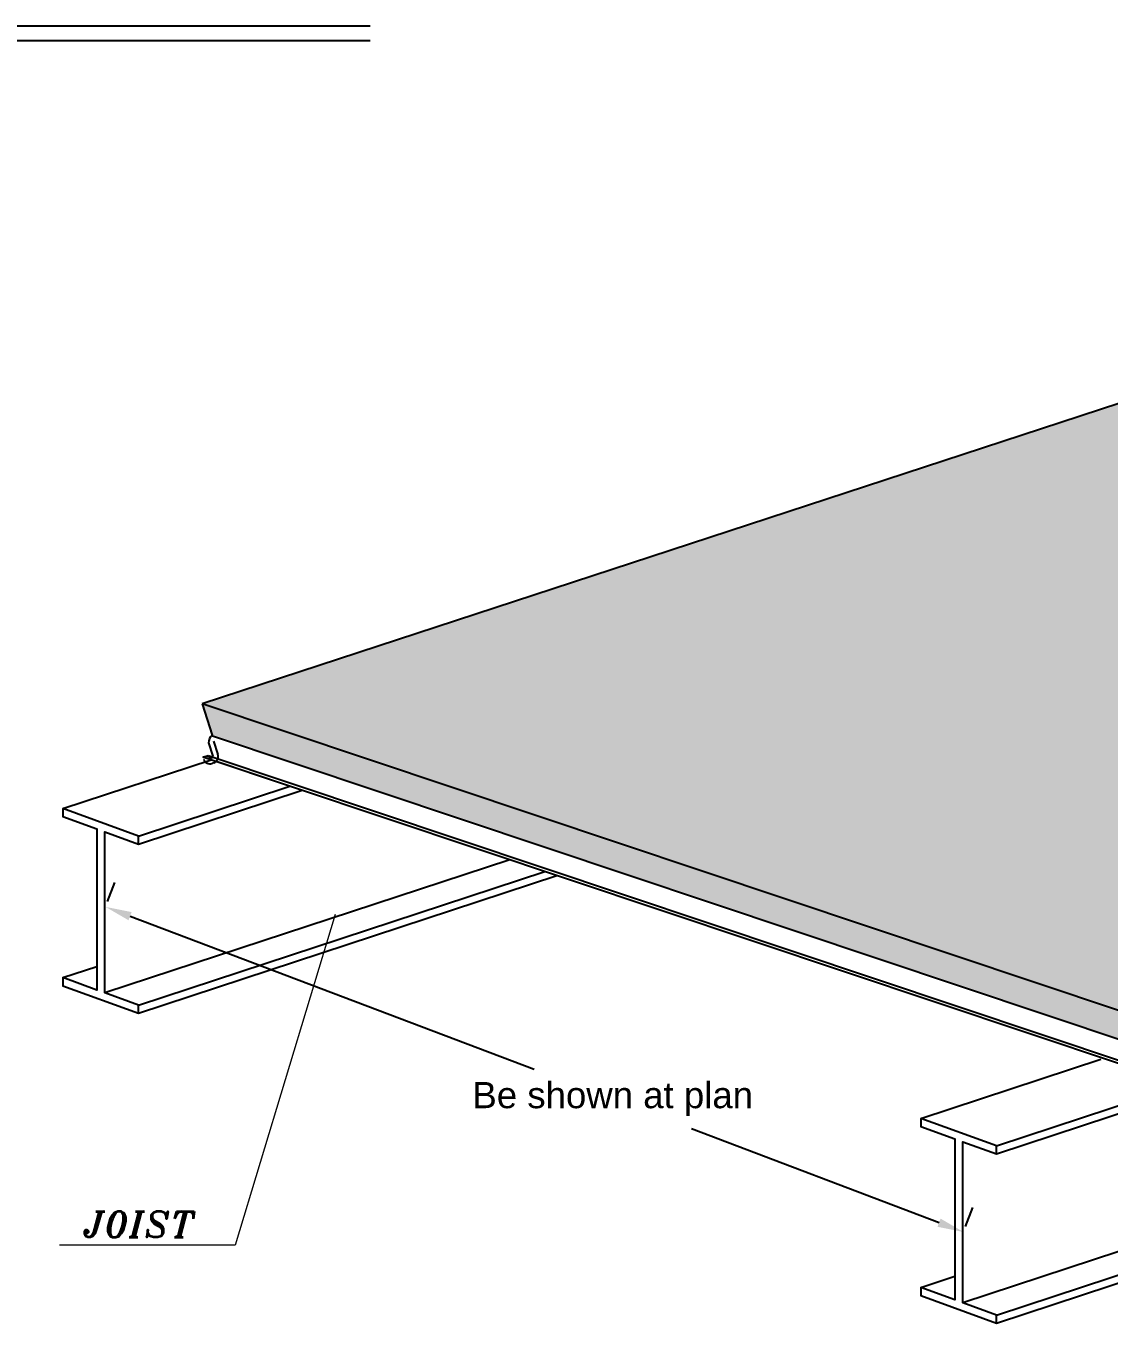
# Model space of a CAD drawing. Header units: inches. Extents: x 460503 to 460688, y 47570 to 48852.
# Drawn here: x 460568.38 to 460575.82, y 47668.58 to 47677.49 of the extents above; entities that cross this region are included whole.
import ezdxf
from ezdxf.enums import TextEntityAlignment as Align

# ---------------------------------------------------------------- set-up
doc = ezdxf.new("R2010")
doc.units = ezdxf.units.IN
doc.header["$MEASUREMENT"] = 0
doc.linetypes.add('HIDDEN', pattern=[0.375, 0.25, -0.125])
doc.layers.add('27', color=122, linetype='Continuous', lineweight=25)
doc.layers.add('30', color=86, linetype='Continuous', lineweight=18)
for name, color, linetype in [('8', 1, 'HIDDEN'), ('9', 9, 'Continuous'), ('DIMLINES', 4, 'Continuous')]:
    doc.layers.add(name, color=color, linetype=linetype)
doc.styles.add('ITALICT', font='italict')
doc.styles.get("Standard").update_dxf_attribs({"font": 'arial.ttf'})
doc.dimstyles.get("Standard").update_dxf_attribs({"dimtxt": 0.18, "dimasz": 0.18, "dimexe": 0.18, "dimexo": 0.0625, "dimgap": 0.09, "dimtad": 0, "dimtih": 1, "dimtoh": 1, "dimdec": 4, "dimzin": 0, "dimdsep": 46, "dimtxsty": 'Standard', "dimcen": 0.09, "dimadec": 0, "dimazin": 0, "dimtfac": 1, "dimtdec": 4, "dimtofl": 0, "dimtmove": 0, "dimatfit": 3, "dimfxl": 1, "dimtolj": 1, "dimtzin": 0, "dimarcsym": 0})

# ---------------------------------------------------------------- blocks, each defined once
blk = doc.blocks.new('*D534')
at = {"layer": 'Defpoints', "color": 0, "transparency": 16777216}
for p in [(460568.9186, 47671.4163), (460568.9268, 47671.4377), (460574.8159, 47669.182)]:
    blk.add_point(p, dxfattribs=at)
at = {"layer": 'DIMLINES', "color": 0, "lineweight": -2, "transparency": 16777216}
for p, q in [((460568.9408, 47671.4747), (460568.9905, 47671.6061)), ((460569.0951, 47671.374), (460571.8717, 47670.3219)), ((460574.6557, 47669.2672), (460572.9538, 47669.912)), ((460574.838, 47669.2404), (460574.8878, 47669.3717))]:
    blk.add_line(p, q, dxfattribs=at)
at = {"layer": 'DIMLINES', "color": 0, "transparency": 16777216}
for points in [[(460569.1057, 47671.402), (460569.0844, 47671.3459), (460568.9268, 47671.4377)], [(460574.6663, 47669.2952), (460574.6451, 47669.2391), (460574.824, 47669.2034)]]:
    blk.add_solid(points, dxfattribs=at)
at = {"layer": 'DIMLINES', "color": 0, "transparency": 16777216, "insert": (460572.4128, 47670.117), "char_height": 0.18, "attachment_point": 5}
blk.add_mtext('\\A1;Be shown at plan', dxfattribs=at)

msp = doc.modelspace()

# ---------------------------------------------------------------- hatches: boundary and pattern name
msp.add_hatch(color=252).paths.add_polyline_path([(460569.59009022, 47672.83271084), (460575.88924879, 47670.72477864), (460577.26624779, 47671.17576584), (460577.1041552, 47672.09675693), (460578.22348459, 47673.06979435), (460577.73097996, 47673.84151394), (460578.51451039, 47674.09875358), (460579.21072871, 47675.30486306), (460578.18566619, 47675.64788702)])
at = {"layer": '8'}
h = msp.add_hatch(dxfattribs=at)
h.set_pattern_fill('AR-CONC', color=256, scale=0.05, style=0)
h.set_pattern_definition([(50, (461603.14184, 47485.59177), (0.35863009, -0.03137607), [0.0375, -0.4125]), (355, (461603.14184, 47485.59177), (-0.06937567, 0.37609607), [0.03, -0.33]), (100.451444, (461603.17173, 47485.58916), (0.28925442, 0.34472), [0.0318701, -0.35057106]), (46.1842, (461603.14184, 47485.69177), (0.53362067, -0.08275964), [0.05625, -0.61875]), (96.635635, (461603.1863, 47485.6849), (0.46733097, 0.4870593), [0.04780517, -0.52585688]), (351.184164, (461603.14184, 47485.6918), (0.46733097, 0.4870593), [0.045, -0.495]), (21, (461603.19184, 47485.66677), (0.29845353, -0.201309445), [0.0375, -0.4125]), (326, (461603.19184, 47485.66677), (0.12165767, 0.36257502), [0.03, -0.33]), (71.451445, (461603.2167, 47485.65), (0.42011119, 0.16126558), [0.0318701, -0.35057106]), (37.5, (461603.14184, 47485.59177), (0.006079928, 0.166446927), [0, -0.326, 0, -0.335, 0, -0.33125]), (7.5, (461603.14184, 47485.59177), (0.13153477, 0.197205856), [0, -0.191, 0, -0.3185, 0, -0.12625]), (327.5, (461603.03034, 47485.59177), (0.266911218, -0.011277436), [0, -0.125, 0, -0.39, 0, -0.5175]), (317.5, (461602.98034, 47485.59177), (0.291593085, 0.05005249), [0, -0.1625, 0, -0.259, 0, -0.3675])])
h.paths.add_polyline_path([(460577.02087615, 47670.8568498), (460577.31267006, 47670.95241655), (460577.33836736, 47670.92365771), (460577.3699734, 47670.93400915), (460577.37367891, 47670.97239783), (460577.29607647, 47671.18553517), (460577.26624779, 47671.17576584), (460575.88924879, 47670.72477864), (460569.59009022, 47672.83271084), (460569.66065112, 47672.61726729, 0.0270970027), (460569.65528683, 47672.61303516), (460575.95444539, 47670.50510296, -0.0270970027), (460575.95980968, 47670.50933509), (460576.24390188, 47670.60237942), (460576.49728967, 47670.32337081), (460576.68585203, 47670.38512772), (460576.68955754, 47670.42351641), (460576.76737641, 47670.44900322), (460576.79307371, 47670.42024438), (460576.98163607, 47670.4820013)])
h.paths.add_polyline_path([(460577.17234875, 47671.88854162), (460578.29167813, 47672.86157903), (460578.181879, 47673.03362644), (460577.1041552, 47672.09675693), (460577.26624779, 47671.17576584), (460577.29607647, 47671.18553517)])
h.paths.add_polyline_path([(460578.58270394, 47673.89053827), (460579.23601333, 47675.11100667), (460579.16781979, 47675.31922198), (460578.51451039, 47674.09875358), (460577.73097996, 47673.84151394), (460577.85265542, 47673.65085719)])

# ---------------------------------------------------------------- linework, layer by layer
at = {"color": 6}
msp.add_line((460553.01884063, 47677.49200167), (460570.74525157, 47677.49200167), dxfattribs=at)
at = {"color": 2}
msp.add_line((460553.01884063, 47677.39200167), (460570.74525157, 47677.39200167), dxfattribs=at)
at = {"color": 5}
for p, q in [((460578.18566619, 47675.64788702), (460569.59009022, 47672.83271084)), ((460575.88924879, 47670.72477864), (460569.59009022, 47672.83271084)), ((460569.59009022, 47672.83271084), (460569.66065112, 47672.61726729)), ((460570.17125848, 47672.27511443), (460569.6873354, 47672.43705305))]:
    msp.add_line(p, q, dxfattribs=at)
for p, q in [((460575.95400983, 47670.50524872), (460569.65485126, 47672.61318092)), ((460569.66925566, 47672.57605877), (460569.69930406, 47672.484312)), ((460569.63391203, 47672.56448321), (460569.66396043, 47672.47273645)), ((460569.59650985, 47672.46744665), (460569.63185348, 47672.4790222)), ((460575.89566842, 47670.35951445), (460569.59650985, 47672.46744665)), ((460569.63185348, 47672.4790222), (460575.93101205, 47670.37109)), ((460569.63682307, 47672.46384857), (460569.63185348, 47672.4790222)), ((460569.65861261, 47672.46217964), (460569.64737988, 47672.45850075)), ((460569.67018817, 47672.42683601), (460569.65895543, 47672.42315712))]:
    msp.add_line(p, q)
for centre, radius, start, end in [((460569.69698644, 47672.56569602), 0.06308607, 125.16719233, 181.101556219), ((460569.64477538, 47672.46645307), 0.04555889, 198.134374261, 288.134374282), ((460569.64477538, 47672.46645307), 0.00836796, 198.134374261, 288.134374282), ((460569.65600811, 47672.47013195), 0.00836796, 288.134374282, 18.134374261), ((460569.65600811, 47672.47013195), 0.04555889, 288.134374282, 18.134374261)]:
    msp.add_arc(centre, radius, start, end)
at = {"layer": '30'}
for p, q in [((460570.50548239, 47671.3849929), (460569.81767889, 47669.11176952)), ((460569.81767889, 47669.11176952), (460568.60961359, 47669.11176952))]:
    msp.add_line(p, q, dxfattribs=at)
at = {"layer": '9'}
for p, q in [((460575.04995078, 47669.79505136), (460585.10407767, 47673.10319105)), ((460575.04995078, 47669.73970771), (460585.10407767, 47673.05092143)), ((460568.63257049, 47672.11374967), (460569.6515509, 47672.44902787)), ((460569.15268314, 47671.92460745), (460570.19440562, 47672.26736854)), ((460569.15268314, 47671.8692638), (460570.27727782, 47672.23963642)), ((460575.04995078, 47668.63283473), (460585.10407767, 47671.94097442)), ((460575.04995078, 47668.57749108), (460585.10407767, 47671.88563077)), ((460569.15268314, 47670.76239082), (460571.94560187, 47671.68135329)), ((460569.15268314, 47670.70704717), (460572.02899217, 47671.6534478)), ((460568.63257049, 47670.95153304), (460568.86662118, 47671.02858971)), ((460574.52983813, 47669.98419358), (460575.76734004, 47670.39137257)), ((460574.52983813, 47668.82197695), (460574.76388882, 47668.89903362))]:
    msp.add_line(p, q, dxfattribs=at)
for points in [[(460568.63257049, 47672.11374967), (460568.63257049, 47672.05840602), (460568.86662118, 47671.97329202), (460568.86662118, 47670.86641904), (460568.63257049, 47670.95153304), (460568.63257049, 47670.89618939), (460569.15268314, 47670.70704717), (460569.15268314, 47670.76239082), (460568.92196483, 47670.84629297), (460568.92196483, 47671.95316596), (460569.15268314, 47671.8692638), (460569.15268314, 47671.92460745)], [(460574.52983813, 47669.98419358), (460574.52983813, 47669.92884993), (460574.76388882, 47669.84373593), (460574.76388882, 47668.73686295), (460574.52983813, 47668.82197695), (460574.52983813, 47668.7666333), (460575.04995078, 47668.57749108), (460575.04995078, 47668.63283473), (460574.81923247, 47668.71673689), (460574.81923247, 47669.82360987), (460575.04995078, 47669.73970771), (460575.04995078, 47669.79505136)]]:
    msp.add_lwpolyline(points, close=True, dxfattribs=at)
for points in [[(460584.87335936, 47672.02487658), (460574.81923247, 47668.71673689)], [(460571.70479534, 47671.76193609), (460568.92196483, 47670.84629297)]]:
    msp.add_lwpolyline(points, dxfattribs=at)

# ---------------------------------------------------------------- texts
at = {"layer": '27', "linetype": 'Continuous', "style": 'ITALICT'}
msp.add_text('JOIST', height=0.177408862, dxfattribs=at).set_placement((460569.53654973, 47669.16699379), align=Align.RIGHT)

# ---------------------------------------------------------------- dimensions: what is measured, and where the dimension line sits
at = {"layer": 'DIMLINES'}
dim = msp.add_linear_dim(base=(460568.92675084, 47671.43773081), p1=(460574.81590009, 47669.18195405), p2=(460568.91863244, 47671.41630337), angle=159.249367256, text='Be shown at plan', dimstyle='Standard', dxfattribs=at)
dim.commit()
dim.dimension.update_dxf_attribs({"geometry": '*D534', "text_midpoint": (460572.41276496, 47670.11695418), "dimtype": 161})

doc.saveas('drawing.dxf')
